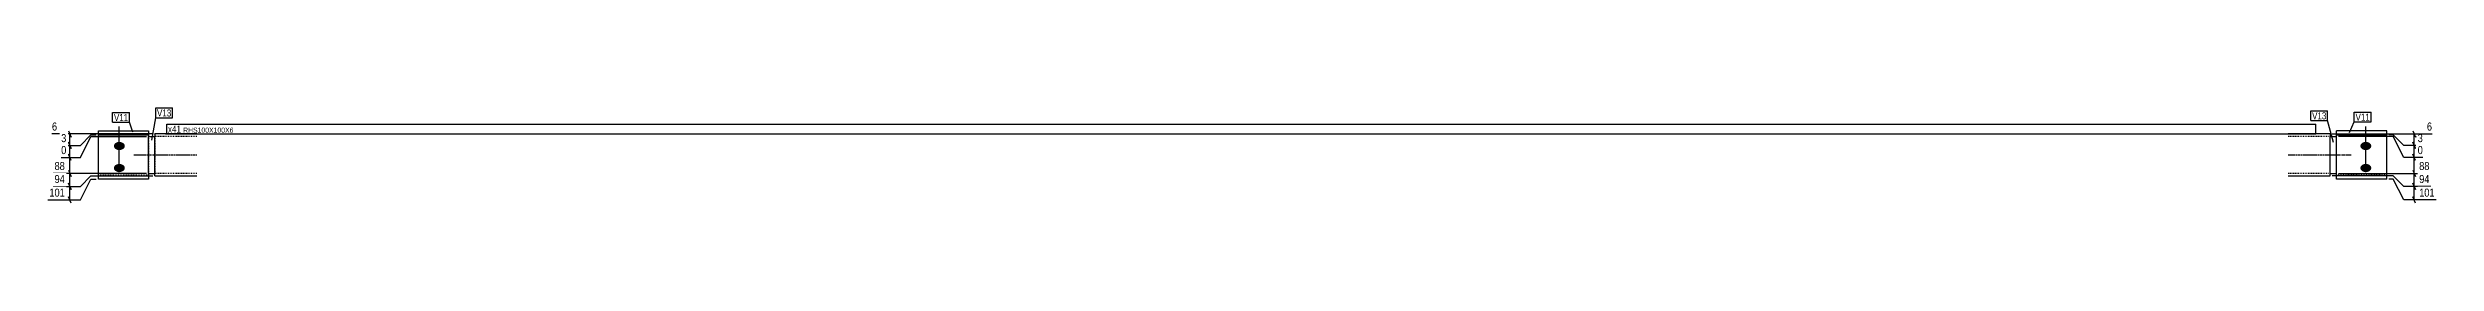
# Model space of a CAD drawing. Header units: millimetres. Extents: x 7 to 28847, y 7 to 417.
# Drawn here: x 23149 to 28847, y 12 to 239 of the extents above; entities that cross this region are included whole.
import ezdxf

# ---------------------------------------------------------------- set-up
doc = ezdxf.new("R2010")
doc.units = ezdxf.units.MM
doc.linetypes.add('DXK_LINE_DOT2', pattern=[3.9198, 1.9599, -1.9599])
doc.linetypes.add('DXK_LINE_DOT3', pattern=[5.9187, 2.979, -0.9799, 0.9799, -0.9799])
for name, color, linetype in [('MÅLSÆTNING', 7, 'Continuous'), ('STÅL', 7, 'Continuous'), ('TEKST', 7, 'Continuous')]:
    doc.layers.add(name, color=color, linetype=linetype)
doc.styles.add('Arial Narrow', font='ARIALN.TTF', dxfattribs={"height": 0.2})

msp = doc.modelspace()

# ---------------------------------------------------------------- hatches: boundary and pattern name
at = {"layer": 'STÅL', "linetype": 'Continuous'}
for points in [[(23319.3, 157.9), (23322, 157.7), (23324.6, 157), (23327, 156), (23329, 154.7), (23330.6, 153), (23331.7, 151.1), (23332.3, 149.2), (23332.3, 147.1), (23331.7, 145.1), (23330.6, 143.3), (23329, 141.6), (23327, 140.3), (23324.6, 139.2), (23322, 138.6), (23319.3, 138.4), (23316.6, 138.6), (23314, 139.2), (23311.7, 140.3), (23309.7, 141.6), (23308.1, 143.3), (23307, 145.1), (23306.4, 147.1), (23306.4, 149.2), (23307, 151.1), (23308.1, 153), (23309.7, 154.7), (23311.7, 156), (23314, 157), (23316.6, 157.7)], [(28679.3, 157.9), (28682, 157.7), (28684.6, 157), (28687, 156), (28689, 154.7), (28690.6, 153), (28691.7, 151.1), (28692.3, 149.2), (28692.3, 147.1), (28691.7, 145.1), (28690.6, 143.3), (28689, 141.6), (28687, 140.3), (28684.6, 139.2), (28682, 138.6), (28679.3, 138.4), (28676.6, 138.6), (28674, 139.2), (28671.7, 140.3), (28669.7, 141.6), (28668.1, 143.3), (28667, 145.1), (28666.4, 147.1), (28666.4, 149.2), (28667, 151.1), (28668.1, 153), (28669.7, 154.7), (28671.7, 156), (28674, 157), (28676.6, 157.7)], [(23319.3, 105.4), (23322, 105.2), (23324.6, 104.6), (23327, 103.6), (23329, 102.2), (23330.6, 100.6), (23331.7, 98.7), (23332.3, 96.7), (23332.3, 94.7), (23331.7, 92.7), (23330.6, 90.8), (23329, 89.2), (23327, 87.8), (23324.6, 86.8), (23322, 86.2), (23319.3, 86), (23316.6, 86.2), (23314, 86.8), (23311.7, 87.8), (23309.7, 89.2), (23308.1, 90.8), (23307, 92.7), (23306.4, 94.7), (23306.4, 96.7), (23307, 98.7), (23308.1, 100.6), (23309.7, 102.2), (23311.7, 103.6), (23314, 104.6), (23316.6, 105.2)], [(28679.3, 105.4), (28682, 105.2), (28684.6, 104.6), (28687, 103.6), (28689, 102.2), (28690.6, 100.6), (28691.7, 98.7), (28692.3, 96.7), (28692.3, 94.7), (28691.7, 92.7), (28690.6, 90.8), (28689, 89.2), (28687, 87.8), (28684.6, 86.8), (28682, 86.2), (28679.3, 86), (28676.6, 86.2), (28674, 86.8), (28671.7, 87.8), (28669.7, 89.2), (28668.1, 90.8), (28667, 92.7), (28666.4, 94.7), (28666.4, 96.7), (28667, 98.7), (28668.1, 100.6), (28669.7, 102.2), (28671.7, 103.6), (28674, 104.6), (28676.6, 105.2)]]:
    msp.add_hatch(color=96, dxfattribs=at).paths.add_polyline_path(points)

# ---------------------------------------------------------------- linework, layer by layer
at = {"layer": 'MÅLSÆTNING', "color": 7, "linetype": 'Continuous'}
for p, q in [((23399.3, 176.9), (23158.6, 176.9)), ((23198.3, 184.4), (23204.3, 169.4)), ((23201.3, 149.4), (23201.3, 176.9)), ((23226.3, 149.4), (23251.3, 174.4)), ((23226.3, 149.4), (23251.3, 174.4)), ((23251.3, 174.4), (23264.3, 174.4)), ((23251.3, 174.4), (23264.3, 174.4)), ((28744.6, 174.4), (28734.3, 174.4)), ((28744.6, 174.4), (28734.3, 174.4)), ((28769.6, 149.4), (28744.6, 174.4)), ((28769.6, 149.4), (28744.6, 174.4)), ((23180.6, 149.4), (23226.3, 149.4)), ((23180.6, 149.4), (23226.3, 149.4)), ((23180.6, 120.9), (23226.3, 120.9)), ((23180.6, 120.9), (23226.3, 120.9)), ((23204.3, 141.9), (23198.3, 156.9)), ((23204.3, 113.4), (23198.3, 128.4)), ((23201.3, 120.9), (23201.3, 149.4)), ((23201.3, 82.9), (23201.3, 120.9)), ((23226.3, 120.9), (23251.3, 170.9)), ((23226.3, 120.9), (23251.3, 170.9)), ((23251.3, 170.9), (23384.3, 170.9)), ((23251.3, 170.9), (23384.3, 170.9)), ((28744.6, 170.9), (28614.3, 170.9)), ((28744.6, 170.9), (28614.3, 170.9)), ((28769.6, 120.9), (28744.6, 170.9)), ((28769.6, 120.9), (28744.6, 170.9)), ((28815.3, 149.4), (28769.6, 149.4)), ((28815.3, 120.9), (28769.6, 120.9)), ((28815.3, 120.9), (28769.6, 120.9)), ((28791.6, 156.9), (28797.6, 141.9)), ((28797.6, 113.4), (28791.6, 128.4)), ((28794.6, 120.9), (28794.6, 149.4)), ((28794.6, 82.9), (28794.6, 120.9)), ((23384.3, 82.9), (23161.1, 82.9)), ((23384.3, 82.9), (23161.1, 82.9)), ((23198.3, 90.4), (23204.3, 75.4)), ((23198.3, 90.4), (23204.3, 75.4)), ((23204.3, 44.4), (23198.3, 59.4)), ((23201.3, 51.9), (23201.3, 82.9)), ((23226.3, 51.9), (23251.3, 76.9)), ((23226.3, 51.9), (23251.3, 76.9)), ((23226.3, 19.5), (23251.3, 69.5)), ((23251.3, 76.9), (23399.3, 76.9)), ((23251.3, 76.9), (23399.3, 76.9)), ((23251.3, 69.5), (23264.3, 69.5)), ((28744.6, 76.9), (28599.3, 76.9)), ((28744.6, 76.9), (28599.3, 76.9)), ((28614.3, 82.9), (28834.8, 82.9)), ((28614.3, 82.9), (28834.8, 82.9)), ((28744.6, 69.5), (28734.3, 69.5)), ((28769.6, 51.9), (28744.6, 76.9)), ((28769.6, 51.9), (28744.6, 76.9)), ((28769.6, 19.5), (28744.6, 69.5)), ((28791.6, 90.4), (28797.6, 75.4)), ((28791.6, 90.4), (28797.6, 75.4)), ((28797.6, 44.4), (28791.6, 59.4)), ((28794.6, 51.9), (28794.6, 82.9)), ((23148.9, 19.5), (23226.3, 19.5)), ((23161.1, 51.9), (23226.3, 51.9)), ((23161.1, 51.9), (23226.3, 51.9)), ((23204.3, 12), (23198.3, 27)), ((23201.3, 19.5), (23201.3, 51.9)), ((28834.8, 51.9), (28769.6, 51.9)), ((28834.8, 51.9), (28769.6, 51.9)), ((28846.9, 19.5), (28769.6, 19.5)), ((28797.6, 12), (28791.6, 27)), ((28794.6, 19.5), (28794.6, 51.9))]:
    msp.add_line(p, q, dxfattribs=at)
at = {"layer": 'STÅL', "color": 2, "linetype": 'Continuous'}
for p, q in [((23269.3, 69.5), (23269.3, 184.3)), ((23269.3, 184.3), (23389.3, 184.3)), ((23269.3, 174.4), (23389.3, 174.4)), ((23389.3, 184.3), (23389.3, 170.9)), ((23404.3, 176.9), (23404.3, 170.9)), ((23504.3, 176.9), (23404.3, 176.9)), ((28594.3, 176.9), (28494.3, 176.9)), ((28594.3, 176.9), (28594.3, 176)), ((28594.3, 176), (28594.3, 170.9)), ((28729.3, 184.3), (28609.3, 184.3)), ((28609.3, 170.9), (28609.3, 184.3)), ((28609.3, 174.4), (28729.3, 174.4)), ((28729.3, 69.5), (28729.3, 184.3)), ((23389.3, 82.9), (23389.3, 170.9)), ((23389.3, 170.9), (23404.3, 170.9)), ((23404.3, 82.9), (23404.3, 170.9)), ((28594.3, 82.9), (28594.3, 170.9)), ((28594.3, 170.9), (28609.3, 170.9)), ((28609.3, 82.9), (28609.3, 170.9)), ((23389.3, 69.5), (23269.3, 69.5)), ((23389.3, 82.9), (23389.3, 69.5)), ((23389.3, 82.9), (23404.3, 82.9)), ((23404.3, 77.8), (23404.3, 82.9)), ((23404.3, 76.9), (23404.3, 77.8)), ((23404.3, 76.9), (23504.3, 76.9)), ((28494.3, 76.9), (28594.3, 76.9)), ((28594.3, 82.9), (28609.3, 82.9)), ((28594.3, 76.9), (28594.3, 82.9)), ((28609.3, 69.5), (28609.3, 82.9)), ((28729.3, 69.5), (28609.3, 69.5))]:
    msp.add_line(p, q, dxfattribs=at)
at = {"layer": 'STÅL', "color": 96, "linetype": 'Continuous'}
for p, q in [((23319.3, 137.8), (23319.3, 194.2)), ((28679.3, 138.2), (28679.3, 194.5)), ((23319.3, 85.4), (23319.3, 141.7)), ((28679.3, 85.8), (28679.3, 142.1))]:
    msp.add_line(p, q, dxfattribs=at)
at = {"layer": 'STÅL', "color": 7, "linetype": 'DXK_LINE_DOT2'}
for p, q in [((23404.3, 176), (23404.3, 176.9)), ((28594.3, 176.9), (28594.3, 173.4)), ((23389.3, 170.9), (23389.3, 82.9)), ((23504.3, 170.9), (23404.3, 170.9)), ((23404.3, 170.9), (23404.3, 83.4)), ((28594.3, 170.9), (28494.3, 170.9)), ((28594.3, 82.9), (28594.3, 170.9)), ((28609.3, 82.9), (28609.3, 170.9)), ((23269.3, 79.4), (23389.3, 79.4)), ((23404.3, 82.9), (23404.3, 83.4)), ((23504.3, 82.9), (23404.3, 82.9)), ((28594.3, 82.9), (28494.3, 82.9)), ((28609.3, 79.4), (28729.3, 79.4))]:
    msp.add_line(p, q, dxfattribs=at)
at = {"layer": 'STÅL', "color": 7, "linetype": 'DXK_LINE_DOT3'}
for p, q in [((23354.3, 126.9), (23504.3, 126.9)), ((28494.3, 126.9), (28644.3, 126.9))]:
    msp.add_line(p, q, dxfattribs=at)

# ---------------------------------------------------------------- wipeouts: each hides what was drawn before it
at = {"color": 0}
msp.add_wipeout([(23443.3, 218.5), (23443.3, 236), (23409.2, 236), (23409.2, 218.5)], dxfattribs=at).dxf.layer = 'TEKST'

# ---------------------------------------------------------------- next in the draw order: wipeouts: each hides what was drawn before it
at = {"color": 0, "linetype": 'Continuous'}
for points in [[(23174.8, 180.9), (23174.8, 208.9), (23154.6, 208.9), (23154.6, 180.9)], [(28819.3, 153.4), (28819.3, 181.4), (28799.1, 181.4), (28799.1, 153.4)]]:
    msp.add_wipeout(points, dxfattribs=at).dxf.layer = 'MÅLSÆTNING'
at = {"color": 0}
for points in [[(23443.3, 218.5), (23443.3, 236), (23409.2, 236), (23409.2, 218.5)], [(28585.2, 211.7), (28585.2, 229.2), (28551.1, 229.2), (28551.1, 211.7)], [(23340.5, 207.7), (23340.5, 225.2), (23306.4, 225.2), (23306.4, 207.7)], [(28688.9, 208.5), (28688.9, 226), (28654.8, 226), (28654.8, 208.5)]]:
    msp.add_wipeout(points, dxfattribs=at).dxf.layer = 'TEKST'

# ---------------------------------------------------------------- next in the draw order: linework, layer by layer
at = {"layer": 'MÅLSÆTNING', "color": 7, "linetype": 'Continuous'}
for p, q in [((28599.3, 176.9), (28837.3, 176.9)), ((28791.6, 184.4), (28797.6, 169.4)), ((28794.6, 149.4), (28794.6, 176.9)), ((23198.3, 156.9), (23204.3, 141.9)), ((28815.3, 149.4), (28769.6, 149.4)), ((28797.6, 141.9), (28791.6, 156.9)), ((28797.6, 113.4), (28791.6, 128.4))]:
    msp.add_line(p, q, dxfattribs=at)
at = {"layer": 'TEKST', "color": 7, "linetype": 'Continuous'}
for p, q in [((23406.2, 239), (23446.3, 239)), ((23406.2, 215.5), (23406.2, 239)), ((23446.3, 215.5), (23446.3, 239)), ((23396.5, 161.9), (23406.2, 215.5)), ((23406.2, 215.5), (23446.3, 215.5))]:
    msp.add_line(p, q, dxfattribs=at)

# ---------------------------------------------------------------- next in the draw order: texts
at = {"layer": 'MÅLSÆTNING', "color": 3, "linetype": 'Continuous', "style": 'Arial Narrow'}
for s, p in [('6', (23158.6, 184.9)), ('3', (28803.1, 157.4))]:
    msp.add_text(s, height=19.1, dxfattribs=at).set_placement(p)
at = {"layer": 'TEKST', "color": 3, "style": 'Arial Narrow'}
msp.add_text('V13', height=16.7, dxfattribs=at).set_placement((23409.2, 218.5))

# ---------------------------------------------------------------- next in the draw order: wipeouts: each hides what was drawn before it
at = {"color": 0}
for points in [[(28585.2, 211.7), (28585.2, 229.2), (28551.1, 229.2), (28551.1, 211.7)], [(23340.5, 207.7), (23340.5, 225.2), (23306.4, 225.2), (23306.4, 207.7)], [(28688.9, 208.5), (28688.9, 226), (28654.8, 226), (28654.8, 208.5)]]:
    msp.add_wipeout(points, dxfattribs=at).dxf.layer = 'TEKST'

# ---------------------------------------------------------------- next in the draw order: linework, layer by layer
at = {"layer": 'TEKST', "color": 7, "linetype": 'Continuous'}
for p, q in [((23303.4, 228.2), (23343.5, 228.2)), ((23303.4, 204.7), (23303.4, 228.2)), ((23343.5, 204.7), (23343.5, 228.2)), ((28548.1, 232.2), (28588.2, 232.2)), ((28548.1, 208.7), (28548.1, 232.2)), ((28588.2, 208.7), (28588.2, 232.2)), ((28651.8, 229), (28691.9, 229)), ((28651.8, 205.5), (28651.8, 229)), ((28691.9, 205.5), (28691.9, 229)), ((23303.4, 204.7), (23343.5, 204.7)), ((23351.3, 181.3), (23343.5, 204.7)), ((28548.1, 208.7), (28588.2, 208.7)), ((28602.4, 156.5), (28588.2, 208.7)), ((28640.2, 180.3), (28651.8, 205.5)), ((28651.8, 205.5), (28691.9, 205.5))]:
    msp.add_line(p, q, dxfattribs=at)

# ---------------------------------------------------------------- next in the draw order: texts
at = {"layer": 'TEKST', "color": 3, "style": 'Arial Narrow'}
for s, p in [('V13', (28551.1, 211.7)), ('V11', (23306.4, 207.7)), ('V11', (28654.8, 208.5))]:
    msp.add_text(s, height=16.7, dxfattribs=at).set_placement(p)

# ---------------------------------------------------------------- next in the draw order: wipeouts: each hides what was drawn before it
at = {"color": 0, "linetype": 'Continuous'}
for points in [[(23196.8, 153.4), (23196.8, 181.4), (23176.6, 181.4), (23176.6, 153.4)], [(28841.3, 180.9), (28841.3, 208.9), (28821.1, 208.9), (28821.1, 180.9)]]:
    msp.add_wipeout(points, dxfattribs=at).dxf.layer = 'MÅLSÆTNING'
at = {"color": 0}
msp.add_wipeout([(23466.4, 179.9), (23466.4, 197.4), (23435.4, 197.4), (23435.4, 179.9)], dxfattribs=at).dxf.layer = 'TEKST'

# ---------------------------------------------------------------- next in the draw order: linework, layer by layer
at = {"layer": 'MÅLSÆTNING', "color": 7, "linetype": 'Continuous'}
msp.add_line((23204.3, 113.4), (23198.3, 128.4), dxfattribs=at)

# ---------------------------------------------------------------- next in the draw order: texts
at = {"layer": 'MÅLSÆTNING', "color": 3, "linetype": 'Continuous', "style": 'Arial Narrow'}
for s, p in [('3', (23180.6, 157.4)), ('6', (28825.1, 184.9))]:
    msp.add_text(s, height=19.1, dxfattribs=at).set_placement(p)

# ---------------------------------------------------------------- next in the draw order: wipeouts: each hides what was drawn before it
at = {"color": 0, "linetype": 'Continuous'}
msp.add_wipeout([(28819.3, 124.9), (28819.3, 152.9), (28799.1, 152.9), (28799.1, 124.9)], dxfattribs=at).dxf.layer = 'MÅLSÆTNING'
at = {"color": 0}
msp.add_wipeout([(23466.4, 179.9), (23466.4, 197.4), (23435.4, 197.4), (23435.4, 179.9)], dxfattribs=at).dxf.layer = 'TEKST'

# ---------------------------------------------------------------- next in the draw order: linework, layer by layer
at = {"layer": 'TEKST', "color": 7, "linetype": 'Continuous'}
for p, q in [((23429.5, 176.9), (23432.4, 176.9)), ((23432.4, 176.9), (23432.4, 200.4))]:
    msp.add_line(p, q, dxfattribs=at)

# ---------------------------------------------------------------- next in the draw order: texts
at = {"layer": 'MÅLSÆTNING', "color": 3, "linetype": 'Continuous', "style": 'Arial Narrow'}
msp.add_text('0', height=19.1, dxfattribs=at).set_placement((28803.1, 128.9))

# ---------------------------------------------------------------- next in the draw order: wipeouts: each hides what was drawn before it
at = {"color": 0, "linetype": 'Continuous'}
msp.add_wipeout([(23196.8, 124.9), (23196.8, 152.9), (23176.6, 152.9), (23176.6, 124.9)], dxfattribs=at).dxf.layer = 'MÅLSÆTNING'
at = {"color": 0}
msp.add_wipeout([(28557.1, 179.9), (28557.1, 192.4), (23471.6, 192.4), (23471.6, 179.9)], dxfattribs=at).dxf.layer = 'TEKST'

# ---------------------------------------------------------------- next in the draw order: texts
at = {"layer": 'MÅLSÆTNING', "color": 3, "linetype": 'Continuous', "style": 'Arial Narrow'}
msp.add_text('0', height=19.1, dxfattribs=at).set_placement((23180.6, 128.9))

# ---------------------------------------------------------------- next in the draw order: wipeouts: each hides what was drawn before it
at = {"color": 0, "linetype": 'Continuous'}
msp.add_wipeout([(28835.1, 86.9), (28835.1, 114.9), (28802.7, 114.9), (28802.7, 86.9)], dxfattribs=at).dxf.layer = 'MÅLSÆTNING'
at = {"color": 0}
msp.add_wipeout([(28557.1, 179.9), (28557.1, 192.4), (23471.6, 192.4), (23471.6, 179.9)], dxfattribs=at).dxf.layer = 'TEKST'

# ---------------------------------------------------------------- next in the draw order: linework, layer by layer
at = {"layer": 'MÅLSÆTNING', "color": 7, "linetype": 'Continuous'}
msp.add_line((28791.6, 59.4), (28797.6, 44.4), dxfattribs=at)
at = {"layer": 'TEKST', "color": 7, "linetype": 'Continuous'}
for p, q in [((23432.4, 200.4), (28560.1, 200.4)), ((23432.4, 176.9), (28560.1, 176.9)), ((28560.1, 176.9), (28560.1, 200.4))]:
    msp.add_line(p, q, dxfattribs=at)

# ---------------------------------------------------------------- next in the draw order: texts
at = {"layer": 'MÅLSÆTNING', "color": 3, "linetype": 'Continuous', "style": 'Arial Narrow'}
msp.add_text('88', height=19.09, dxfattribs=at).set_placement((28806.7, 90.9))
at = {"layer": 'TEKST', "color": 3, "style": 'Arial Narrow'}
for s, height, p in [('x41', 16.7, (23435.4, 179.9)), ('RHS100X100X6', 11.93, (23471.6, 179.9))]:
    msp.add_text(s, height=height, dxfattribs=at).set_placement(p)

# ---------------------------------------------------------------- next in the draw order: wipeouts: each hides what was drawn before it
at = {"color": 0, "linetype": 'Continuous'}
msp.add_wipeout([(23193.1, 86.9), (23193.1, 114.9), (23160.8, 114.9), (23160.8, 86.9)], dxfattribs=at).dxf.layer = 'MÅLSÆTNING'

# ---------------------------------------------------------------- next in the draw order: linework, layer by layer
at = {"layer": 'MÅLSÆTNING', "color": 7, "linetype": 'Continuous'}
msp.add_line((23198.3, 59.4), (23204.3, 44.4), dxfattribs=at)

# ---------------------------------------------------------------- next in the draw order: texts
at = {"layer": 'MÅLSÆTNING', "color": 3, "linetype": 'Continuous', "style": 'Arial Narrow'}
msp.add_text('88', height=19.09, dxfattribs=at).set_placement((23164.8, 90.9))

# ---------------------------------------------------------------- next in the draw order: wipeouts: each hides what was drawn before it
at = {"color": 0, "linetype": 'Continuous'}
msp.add_wipeout([(28835.1, 55.9), (28835.1, 83.9), (28802.7, 83.9), (28802.7, 55.9)], dxfattribs=at).dxf.layer = 'MÅLSÆTNING'

# ---------------------------------------------------------------- next in the draw order: wipeouts: each hides what was drawn before it
for points in [[(23193.1, 55.9), (23193.1, 83.9), (23160.8, 83.9), (23160.8, 55.9)], [(28847.3, 23.5), (28847.3, 51.5), (28802.7, 51.5), (28802.7, 23.5)]]:
    msp.add_wipeout(points, dxfattribs=at).dxf.layer = 'MÅLSÆTNING'

# ---------------------------------------------------------------- next in the draw order: texts
at = {"layer": 'MÅLSÆTNING', "color": 3, "linetype": 'Continuous', "style": 'Arial Narrow'}
for s, p in [('94', (28806.7, 59.9)), ('101', (28806.7, 27.5))]:
    msp.add_text(s, height=19.09, dxfattribs=at).set_placement(p)

# ---------------------------------------------------------------- next in the draw order: wipeouts: each hides what was drawn before it
at = {"color": 0, "linetype": 'Continuous'}
msp.add_wipeout([(23193.1, 23.5), (23193.1, 51.5), (23148.6, 51.5), (23148.6, 23.5)], dxfattribs=at).dxf.layer = 'MÅLSÆTNING'

# ---------------------------------------------------------------- next in the draw order: texts
at = {"layer": 'MÅLSÆTNING', "color": 3, "linetype": 'Continuous', "style": 'Arial Narrow'}
for s, p in [('94', (23164.8, 59.9)), ('101', (23152.6, 27.5))]:
    msp.add_text(s, height=19.09, dxfattribs=at).set_placement(p)

doc.saveas('drawing.dxf')
